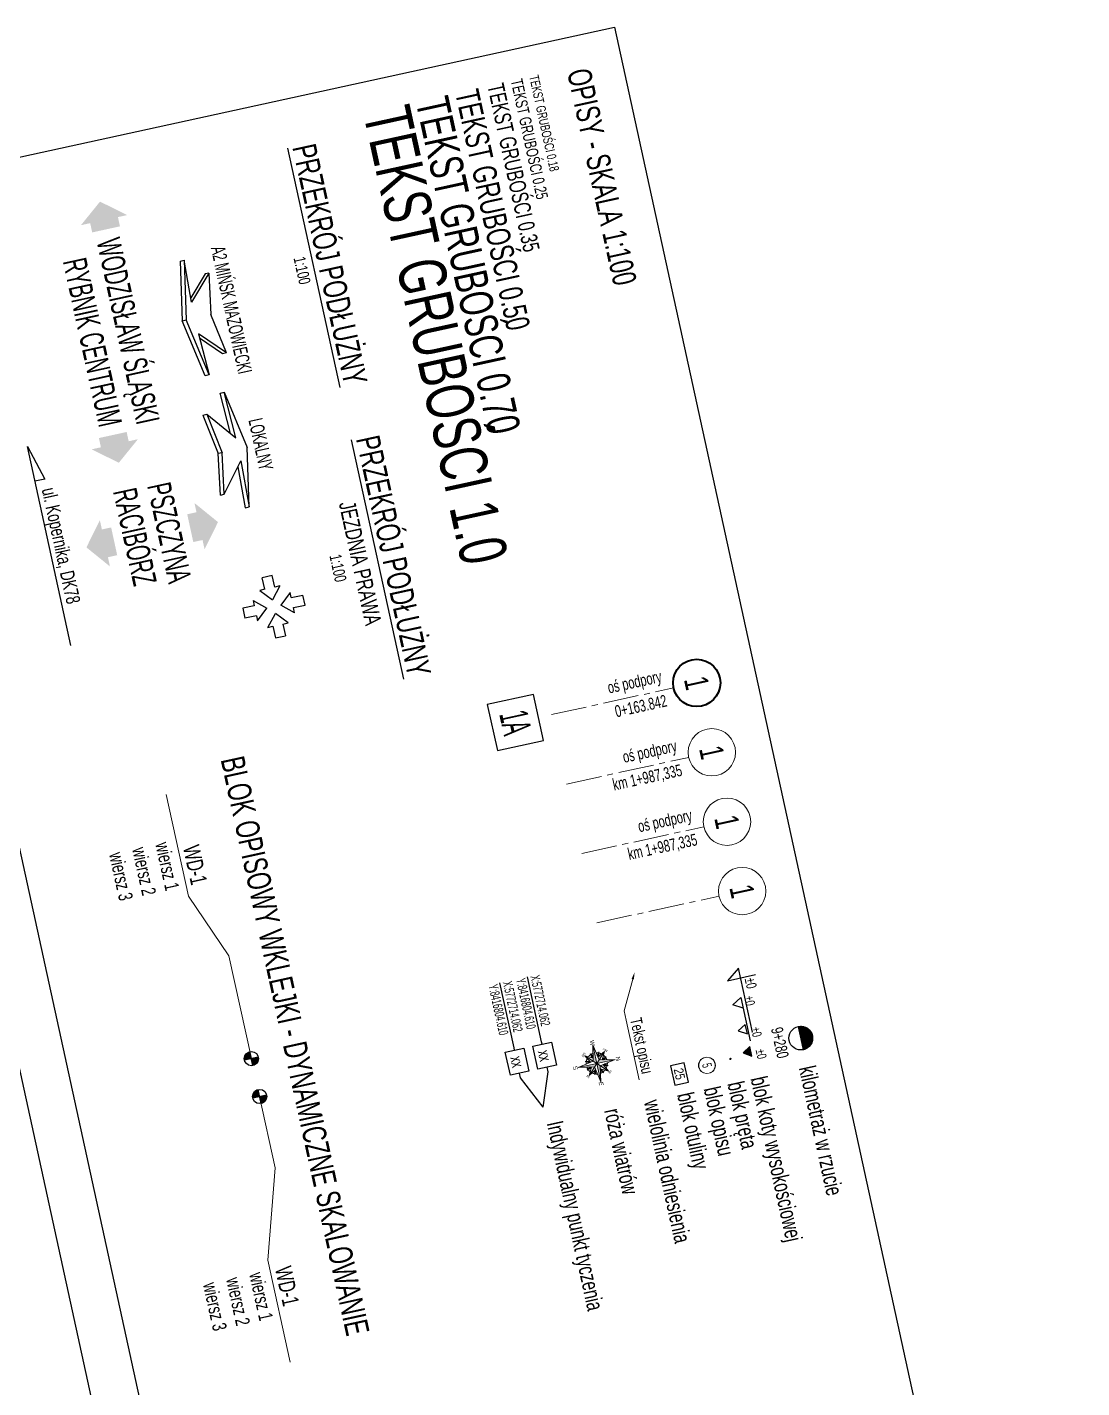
# Model space of a CAD drawing. Header units: metres. Extents: x 8416582 to 8417409, y 5771873 to 5772737.
# Drawn here: x 8416793.71 to 8416815.99, y 5772708.14 to 5772736.86 of the extents above; entities that cross this region are included whole.
import ezdxf
from ezdxf import colors
from ezdxf.entities.mleader import LeaderData, LeaderLine
from ezdxf.enums import TextEntityAlignment as Align
from ezdxf.math import Vec2, Vec3

# ---------------------------------------------------------------- set-up
doc = ezdxf.new("R2010")
doc.units = ezdxf.units.M
doc.set_wipeout_variables(frame=1)
doc.linetypes.add('CENTER', pattern=[2, 1.25, -0.25, 0.25, -0.25])
doc.linetypes.add('CENTER2', pattern=[1.125, 0.75, -0.125, 0.125, -0.125])
for name, color, linetype, lineweight in [('AII_M_opisy', 1, 'Continuous', 25), ('AII_M_opisy kilometraz', 9, 'Continuous', 18), ('AII_M_opisy odniesienia', 1, 'Continuous', 25), ('AII_M_opisy rzedne', 1, 'Continuous', 25), ('AII_M_opisy tyczenie', 1, 'Continuous', 25), ('AII_M_osie', 9, 'CENTER', 18)]:
    doc.layers.add(name, color=color, linetype=linetype, lineweight=lineweight)
for name, color, linetype in [('AII_M_opisy kierunki', 1, 'Continuous'), ('AII_M_opisy tytuly', 3, 'Continuous'), ('AII_M_roza wiatrow', 7, 'Continuous')]:
    doc.layers.add(name, color=color, linetype=linetype)
doc.layers.add('AII_M_pomoc', color=30, linetype='Continuous', plot=False)
doc.styles.add('CDMSTYLE', font='CDMSIMPL.shx', dxfattribs={"width": 0.7, "bigfont": 'CDMBIGPL.shx'})

# ---------------------------------------------------------------- blocks, each defined once
blk = doc.blocks.new('OpiOtulina')
at = {"color": 9, "linetype": 'Continuous', "lineweight": 25}
blk.add_lwpolyline([(-2.1, 0), (2.1, 0), (2.1, 2.95), (-2.1, 2.95)], close=True, dxfattribs=at)
at = {"color": 1, "linetype": 'Continuous', "lineweight": 25, "style": 'CDMSTYLE', "width": 0.8}
blk.add_attdef('OTULINA', text='', height=2, dxfattribs=at).set_placement((0, 1.475), align=Align.MIDDLE_CENTER)
blk = doc.blocks.new('OpiOsie01')
at = {"layer": 'AII_M_osie', "color": 2, "linetype": 'Continuous', "lineweight": -2}
blk.add_circle((0, 5), 5, dxfattribs=at)
at = {"layer": 'AII_M_osie', "color": 0, "ltscale": 2, "style": 'CDMSTYLE', "width": 0.7}
blk.add_text('oś podpory', height=2.5, rotation=90, dxfattribs=at).set_placement((-1, -2), align=Align.BOTTOM_RIGHT)
at = {"layer": 'AII_M_osie', "color": 3, "linetype": 'Continuous', "lineweight": -2, "style": 'CDMSTYLE', "width": 0.7}
blk.add_attdef('NR', text='', height=5, dxfattribs=at).set_placement((0, 5), align=Align.MIDDLE)
at = {"layer": 'AII_M_osie', "color": 0, "style": 'CDMSTYLE', "width": 0.7, "flags": 8}
blk.add_attdef('KILOMETRAŻ', text='', height=2.5, rotation=90, dxfattribs=at).set_placement((1, -2), align=Align.TOP_RIGHT)
blk = doc.blocks.new('KIERUNEK_D')
at = {"layer": 'AII_M_opisy kierunki', "linetype": 'Continuous', "lineweight": -2}
blk.add_hatch(color=0, dxfattribs=at).paths.add_polyline_path([(3, 6), (-3, 6), (-3, 4), (-5, 4), (0, 0), (5, 4), (3, 4)])
at = {"layer": 'AII_M_opisy kierunki', "color": 0, "linetype": 'Continuous', "lineweight": -2, "style": 'CDMSTYLE', "width": 0.6}
blk.add_attdef('KIERUNEK', text='', height=5, dxfattribs=at).set_placement((0, 13), align=Align.TOP_CENTER)
blk = doc.blocks.new('KIERUNEK_G')
at = {"layer": 'AII_M_opisy kierunki', "linetype": 'Continuous', "lineweight": -2}
blk.add_hatch(color=0, dxfattribs=at).paths.add_polyline_path([(3, -6), (-3, -6), (-3, -4), (-5, -4), (0, 0), (5, -4), (3, -4)])
at = {"layer": 'AII_M_opisy kierunki', "color": 0, "linetype": 'Continuous', "lineweight": -2, "style": 'CDMSTYLE', "width": 0.6}
blk.add_attdef('KIERUNEK', text='', height=5, dxfattribs=at).set_placement((0, -8), align=Align.TOP_CENTER)
blk = doc.blocks.new('Strzałka')
at = {"layer": 'AII_M_opisy kierunki', "color": 0, "linetype": 'ByBlock', "lineweight": -2}
for p, q in [((-0.25, 0.108), (-0.5, 0.108)), ((-0.5, 0.108), (-0.5, -0.108)), ((-0.25, 0.219), (0, 0)), ((-0.25, 0.219), (-0.25, 0.108)), ((-0.25, -0.219), (0, 0)), ((-0.25, -0.108), (-0.5, -0.108)), ((-0.25, -0.108), (-0.25, -0.219))]:
    blk.add_line(p, q, dxfattribs=at)
blk = doc.blocks.new('KIERUNEK_L')
at = {"layer": 'AII_M_opisy kierunki', "linetype": 'Continuous', "lineweight": -2}
blk.add_hatch(color=0, dxfattribs=at).paths.add_polyline_path([(6, -3), (6, 3), (4, 3), (4, 5), (0, 0), (4, -5), (4, -3)])
at = {"layer": 'AII_M_opisy kierunki', "color": 0, "linetype": 'Continuous', "lineweight": -2, "style": 'CDMSTYLE', "width": 0.6}
blk.add_attdef('KIERUNEK', text='', height=5, dxfattribs=at).set_placement((8, 0), align=Align.MIDDLE_LEFT)
blk = doc.blocks.new('KIERUNEK_P')
at = {"layer": 'AII_M_opisy kierunki', "linetype": 'Continuous', "lineweight": -2}
blk.add_hatch(color=0, dxfattribs=at).paths.add_polyline_path([(-6, -3), (-6, 3), (-4, 3), (-4, 5), (0, 0), (-4, -5), (-4, -3)])
at = {"layer": 'AII_M_opisy kierunki', "color": 0, "linetype": 'Continuous', "lineweight": -2, "style": 'CDMSTYLE', "width": 0.6}
blk.add_attdef('KIERUNEK', text='', height=5, dxfattribs=at).set_placement((-8, 0), align=Align.MIDDLE_RIGHT)
blk = doc.blocks.new('Strzalka_lewa')
at = {"layer": 'AII_M_opisy kierunki', "color": 0, "linetype": 'ByBlock', "lineweight": -2}
for p, q in [((-8.63, 0), (0, -1.45)), ((-8.63, 0), (-3.42, -4.9)), ((-8.63, 0), (-8.63, -0.84)), ((8.63, 0), (8.63, -0.84)), ((-8.63, -0.84), (-4.35, -4.87)), ((8.63, 0), (0, -1.45)), ((8.63, 0), (3.42, -4.9)), ((8.63, -0.84), (4.35, -4.87)), ((-3.42, -4.9), (-12.39, -4.56)), ((-12.39, -4.56), (0, -6.81)), ((-12.39, -5.41), (-12.39, -4.56)), ((-12.39, -5.41), (0, -7.65)), ((12.39, -4.56), (0, -6.81)), ((12.39, -5.41), (0, -7.65)), ((3.42, -4.9), (12.39, -4.56)), ((12.4, -4.56), (12.4, -5.4)), ((0, -7.65), (0, -6.81))]:
    blk.add_line(p, q, dxfattribs=at)
at = {"layer": 'AII_M_opisy kierunki', "color": 2, "lineweight": 35, "style": 'CDMSTYLE', "width": 0.6, "flags": 4}
blk.add_attdef('KIERUNEK', text='', height=3, dxfattribs=at).set_placement((0, 3), align=Align.MIDDLE_CENTER)
blk = doc.blocks.new('Strzalka_prawa')
at = {"layer": 'AII_M_opisy kierunki', "color": 0, "linetype": 'ByBlock', "lineweight": -2}
for p, q in [((12.39, -2.25), (0, 0)), ((-12.39, -2.25), (0, 0)), ((-2.48, -1.87), (-12.39, -2.25)), ((-12.39, -3.09), (-12.39, -2.25)), ((-3.58, -2.76), (-12.39, -3.09)), ((-8.63, -6.81), (-2.48, -1.87)), ((8.63, -6.81), (2.48, -1.87)), ((2.48, -1.87), (12.39, -2.25)), ((3.58, -2.76), (12.39, -3.09)), ((12.39, -3.09), (12.39, -2.25)), ((-8.63, -6.81), (0, -5.36)), ((8.63, -6.81), (0, -5.36)), ((0, -5.36), (0, -6.21)), ((-8.63, -7.65), (0, -6.21)), ((-8.63, -7.65), (-8.63, -6.81)), ((8.63, -7.65), (0, -6.21)), ((8.63, -7.65), (8.63, -6.81))]:
    blk.add_line(p, q, dxfattribs=at)
at = {"layer": 'AII_M_opisy kierunki', "color": 2, "lineweight": 35, "style": 'CDMSTYLE', "width": 0.6, "flags": 4}
blk.add_attdef('KIERUNEK', text='', height=3, dxfattribs=at).set_placement((0, 3), align=Align.MIDDLE_CENTER)
blk = doc.blocks.new('OpiOsie02')
at = {"layer": 'AII_M_osie', "color": 0, "lineweight": 25, "ltscale": 2, "style": 'CDMSTYLE', "width": 0.7}
blk.add_text('oś podpory', height=2.5, rotation=90, dxfattribs=at).set_placement((-1, -2), align=Align.BOTTOM_RIGHT)
at = {"layer": 'AII_M_osie', "color": 0, "lineweight": 25, "style": 'CDMSTYLE', "width": 0.7, "flags": 8}
blk.add_attdef('KILOMETRAŻ', text='', height=2.5, rotation=90, dxfattribs=at).set_placement((1, -2), align=Align.TOP_RIGHT)
at = {"color": 0, "lineweight": 25}
blk.add_wipeout([(5, 5), (4.76, 6.55), (4.05, 7.94), (2.94, 9.05), (1.55, 9.76), (0, 10), (-1.55, 9.76), (-2.94, 9.05), (-4.05, 7.94), (-4.76, 6.55), (-5, 5), (-4.76, 3.45), (-4.05, 2.06), (-2.94, 0.95), (-1.55, 0.24), (0, 0), (1.55, 0.24), (2.94, 0.95), (4.05, 2.06), (4.76, 3.45)], dxfattribs=at).dxf.layer = 'AII_M_osie'
at = {"layer": 'AII_M_osie', "color": 0, "linetype": 'Continuous', "lineweight": 35}
blk.add_circle((0, 5), 5, dxfattribs=at)
at = {"layer": 'AII_M_osie', "color": 0, "linetype": 'Continuous', "lineweight": 50, "style": 'CDMSTYLE', "width": 0.7}
blk.add_attdef('NR', text='', height=5, dxfattribs=at).set_placement((0, 5), align=Align.MIDDLE)
blk = doc.blocks.new('*U428')
at = {"layer": 'AII_M_opisy kierunki', "color": 0, "lineweight": -2}
blk.add_lwpolyline([(43, 0), (0, 0), (7.5, 2.1), (7.5, 2.1), (7.5, 0)], dxfattribs=at)
at = {"layer": 'AII_M_opisy kierunki', "color": 2, "lineweight": -2, "style": 'CDMSTYLE', "width": 0.7}
blk.add_attdef('KIERUNEK', (9.5, 1), '', height=3, dxfattribs=at)
blk = doc.blocks.new('NumOkr')
at = {"color": 0, "linetype": 'Continuous', "lineweight": 0}
blk.add_wipeout([(0, 10), (-1.55, 9.76), (-2.94, 9.05), (-4.05, 7.94), (-4.76, 6.55), (-5, 5), (-4.76, 3.45), (-4.05, 2.06), (-2.94, 0.95), (-1.55, 0.24), (0, 0), (1.55, 0.24), (2.94, 0.95), (4.05, 2.06), (4.76, 3.45), (5, 5), (4.76, 6.55), (4.05, 7.94), (2.94, 9.05), (1.55, 9.76)], dxfattribs=at).dxf.layer = 'AII_M_osie'
at = {"layer": 'AII_M_osie', "color": 0, "linetype": 'Continuous', "lineweight": -2}
blk.add_circle((0, 5), 5, dxfattribs=at)
at = {"layer": 'AII_M_osie', "color": 3, "linetype": 'Continuous', "lineweight": -2, "style": 'CDMSTYLE', "width": 0.7}
blk.add_attdef('NR', text='', height=5, dxfattribs=at).set_placement((0, 5), align=Align.MIDDLE)
blk = doc.blocks.new('ZbOpiNum01A')
at = {"color": 0, "linetype": 'Continuous'}
blk.add_circle((0, 0), 3, dxfattribs=at)
at = {"linetype": 'Continuous', "lineweight": -2, "style": 'CDMSTYLE', "width": 0.6}
blk.add_attdef('NR', text='', height=3.5, dxfattribs=at).set_placement((0, 0), align=Align.MIDDLE)
at = {"color": 0, "lineweight": 25}
blk.add_wipeout([(-2.87, 0), (-2.65, -1.1), (-2.03, -2.03), (-1.1, -2.65), (0, -2.87), (1.1, -2.65), (2.03, -2.03), (2.65, -1.1), (2.87, 0), (2.65, 1.1), (2.03, 2.03), (1.1, 2.65), (0, 2.87), (-1.1, 2.65), (-2.03, 2.03), (-2.65, 1.1)], dxfattribs=at)
blk = doc.blocks.new('Zbpret0p')
at = {"color": 0, "linetype": 'Continuous', "lineweight": 25, "const_width": 1, "flags": 128}
blk.add_lwpolyline([(0, -0.25, 1), (0, 0.25, 1)], format="xyb", close=True, dxfattribs=at)
at = {"color": 7, "linetype": 'Continuous', "lineweight": 0}
blk.add_circle((0, 0), 0.5, dxfattribs=at)
blk = doc.blocks.new('Kilometraż')
at = {"layer": 'AII_M_opisy', "lineweight": 13}
h = blk.add_hatch(dxfattribs=at)
h.set_pattern_fill('ANSI37', color=252, scale=0.013333, angle=166.3792, style=0)
h.set_pattern_definition([(45, (2.950092, 1.85751), (-0.0299342, 0.0299342), []), (135, (2.950092, 1.85751), (-0.0299342, -0.0299342), [])])
h.paths.add_polyline_path([(-2.5, 0), (2.5, 0, 1)])
at = {"layer": 'AII_M_opisy', "color": 0}
blk.add_lwpolyline([(-2.5, 0), (2.5, 0)], dxfattribs=at)
blk.add_circle((0, 0), 2.5, dxfattribs=at)
at = {"layer": 'AII_M_opisy', "color": 0, "style": 'CDMSTYLE', "width": 0.7}
blk.add_attdef('KILOMETRAŻ', text='', height=2.5, dxfattribs=at).set_placement((0, -5.75), align=Align.CENTER)
blk = doc.blocks.new('00kota4')
at = {"linetype": 'Continuous', "lineweight": 25}
blk.add_hatch(color=0, dxfattribs=at).paths.add_polyline_path([(-1.04, 1.66), (0, 0), (1.08, 1.66)])
at = {"color": 0, "linetype": 'Continuous', "lineweight": 25}
for p, q in [((0, 0), (-1.04, 1.66)), ((1.08, 1.66), (-1.04, 1.66)), ((0, 0), (1.08, 1.66))]:
    blk.add_line(p, q, dxfattribs=at)
at = {"color": 0, "linetype": 'Continuous', "lineweight": 25, "style": 'CDMSTYLE', "width": 0.85}
blk.add_attdef('%%P000.000', (0.49, 2.69), '', height=2, dxfattribs=at)
blk = doc.blocks.new('NumKwa')
at = {"layer": 'AII_M_opisy', "linetype": 'Continuous', "lineweight": -2}
blk.add_lwpolyline([(-4.99, -5), (4.99, -5), (4.99, 5), (-4.99, 5)], close=True, dxfattribs=at)
at = {"layer": 'AII_M_opisy', "color": 0, "lineweight": -2, "style": 'CDMSTYLE', "width": 0.5}
blk.add_attdef('NR', text='', height=6, dxfattribs=at).set_placement((0, 0), align=Align.MIDDLE)
blk = doc.blocks.new('Punkt X')
h = blk.add_hatch(color=0)
h.paths.add_polyline_path([(0.2, 0, 0.414214), (0, 0.2), (0, 0)])
h.paths.add_polyline_path([(0, 0), (-0.2, 0, 0.414214), (0, -0.2)])
at = {"color": 0}
for p, q in [((0.2, 0), (-0.2, 0)), ((0, 0.2), (0, -0.2))]:
    blk.add_line(p, q, dxfattribs=at)
blk.add_circle((0, 0), 0.2, dxfattribs=at)
blk = doc.blocks.new('*U399')
at = {"color": 0, "lineweight": 18}
blk.add_line((-36.31, -5.67), (-58.31, -5.67), dxfattribs=at)
blk.add_lwpolyline([(0, 0), (-22.24, 0), (-36.31, -5.67)], dxfattribs=at)
at = {"color": 0, "lineweight": 18, "xscale": 7.499999999999998, "yscale": 7.499999999999998, "zscale": 7.499999999999998}
blk.add_blockref('Punkt X', (0, 0), dxfattribs=at)
at = {"color": 0, "lineweight": -2, "style": 'CDMSTYLE', "width": 0.7}
blk.add_attdef('OBIEKT', text='', height=3.5, dxfattribs=at).set_placement((-38.31, -5.67), align=Align.BOTTOM_RIGHT)
at = {"color": 0, "lineweight": 25, "style": 'CDMSTYLE', "width": 0.7}
for tag, p in [('1_WIERSZ', (-38.31, -7.17)), ('2_WIERSZ', (-38.31, -12.17)), ('3_WIERSZ', (-38.31, -17.17))]:
    blk.add_attdef(tag, text='', height=3, dxfattribs=at).set_placement(p, align=Align.TOP_RIGHT)
blk = doc.blocks.new('*U400')
at = {"color": 0, "lineweight": 18}
blk.add_line((34.16, -5.67), (56.16, -5.67), dxfattribs=at)
blk.add_lwpolyline([(0, 0), (15.43, 0), (34.16, -5.67)], dxfattribs=at)
at = {"color": 0, "lineweight": 18, "xscale": 7.499999999999998, "yscale": 7.499999999999998, "zscale": 7.499999999999998}
blk.add_blockref('Punkt X', (0, 0), dxfattribs=at)
at = {"color": 0, "lineweight": -2, "style": 'CDMSTYLE', "width": 0.7}
blk.add_attdef('OBIEKT', text='', height=3.5, dxfattribs=at).set_placement((36.16, -5.67), align=Align.BOTTOM_LEFT)
at = {"color": 0, "lineweight": 25, "style": 'CDMSTYLE', "width": 0.7}
for tag, p in [('1_WIERSZ', (36.16, -7.17)), ('2_WIERSZ', (36.16, -12.17)), ('3_WIERSZ', (36.16, -17.17))]:
    blk.add_attdef(tag, text='', height=3, dxfattribs=at).set_placement(p, align=Align.TOP_LEFT)
blk = doc.blocks.new('00kota1')
at = {"color": 0, "linetype": 'Continuous', "lineweight": 25}
blk.add_lwpolyline([(11.74, 2.86), (-2.11, 2.86), (0, 0), (0, 6.11)], dxfattribs=at)
at = {"color": 0, "linetype": 'Continuous', "lineweight": 25, "style": 'CDMSTYLE', "width": 0.7}
blk.add_attdef('%%P000.000', (0.42, 3.63), '', height=2.2, dxfattribs=at)
blk = doc.blocks.new('00kota2')
at = {"color": 0, "linetype": 'Continuous', "lineweight": 25}
blk.add_lwpolyline([(1.15, 1.99), (0, 0), (-1.15, 1.99), (8.15, 1.99)], dxfattribs=at)
at = {"color": 0, "linetype": 'Continuous', "lineweight": 25, "style": 'CDMSTYLE', "width": 0.7}
blk.add_attdef('%%P000.000', (-1.15, 2.69), '', height=2, dxfattribs=at)
blk = doc.blocks.new('00kota3')
at = {"color": 0, "linetype": 'Continuous', "lineweight": 25}
blk.add_lwpolyline([(1, 1.73), (-1, 1.73), (0, 0)], close=True, dxfattribs=at)
at = {"color": 0, "linetype": 'Continuous', "lineweight": 25, "style": 'CDMSTYLE', "width": 0.7}
blk.add_attdef('%%P000.000', (0, 2.69), '', height=2, dxfattribs=at)
blk = doc.blocks.new('Polnoc2')
at = {"layer": 'AII_M_roza wiatrow', "linetype": 'Continuous', "lineweight": 25, "transparency": 33554559}
h = blk.add_hatch(color=7, dxfattribs=at)
h.paths.add_polyline_path([(0, 20), (-3.2, 3.2), (0, 0)])
h.paths.add_polyline_path([(3.2, -3.2), (0, 0), (0, -20)])
h.paths.add_polyline_path([(0, 0), (-20, 0), (-3.2, -3.2)])
h.paths.add_polyline_path([(3.2, 3.2), (0, 0), (20, 0)])
h.paths.add_polyline_path([(10.6, 10.6), (2.6, 6.3), (3.2, 3.2)])
h.paths.add_polyline_path([(-10.6, 10.6), (-6.3, 2.6), (-3.2, 3.2)])
h.paths.add_polyline_path([(-2.6, -6.3), (-3.2, -3.2), (-10.6, -10.6)])
h.paths.add_polyline_path([(6.3, -2.6), (3.2, -3.2), (10.6, -10.6)])
at = {"layer": 'AII_M_roza wiatrow', "color": 7, "lineweight": 18}
for p, q in [((0, 20), (-3.2, 3.2)), ((0, 20), (3.2, 3.2)), ((0, 20), (0, 0)), ((-20, 0), (-3.2, 3.2)), ((-20, 0), (0, 0)), ((-20, 0), (-3.2, -3.2)), ((-11.4, 4.7), (-7, 3.8)), ((-11.4, 4.7), (-6.3, 2.6)), ((-11.4, 4.7), (-7.8, 2.3)), ((-10.6, 10.6), (-2.6, 6.3)), ((-10.6, 10.6), (0, 0)), ((-10.6, 10.6), (-6.3, 2.6)), ((-10.6, -10.6), (0, 0)), ((-4.7, 11.4), (-3.8, 7)), ((-4.7, 11.4), (-2.6, 6.3)), ((-4.7, 11.4), (-2.3, 7.8)), ((10.6, 10.6), (0, 0)), ((0, -20), (0, 0)), ((20, 0), (0, 0)), ((10.6, -10.6), (0, 0)), ((4.7, 11.4), (2.3, 7.8)), ((4.7, 11.4), (2.6, 6.3)), ((10.6, 10.6), (2.6, 6.3)), ((20, 0), (3.2, 3.2)), ((20, 0), (3.2, -3.2)), ((4.7, 11.4), (3.8, 7)), ((10.6, 10.6), (6.3, 2.6)), ((11.4, 4.7), (6.3, 2.6)), ((11.4, 4.7), (7, 3.8)), ((11.4, 4.7), (7.8, 2.3)), ((-11.4, -4.7), (-7.8, -2.3)), ((-11.4, -4.7), (-6.3, -2.6)), ((-11.4, -4.7), (-7, -3.8)), ((-10.6, -10.6), (-6.3, -2.6)), ((-10.6, -10.6), (-2.6, -6.3)), ((-4.7, -11.4), (-2.6, -6.3)), ((-4.7, -11.4), (-3.8, -7)), ((-4.7, -11.4), (-2.3, -7.8)), ((0, -20), (-3.2, -3.2)), ((0, -20), (3.2, -3.2)), ((4.7, -11.4), (2.3, -7.8)), ((10.6, -10.6), (2.6, -6.3)), ((4.7, -11.4), (2.6, -6.3)), ((4.7, -11.4), (3.8, -7)), ((10.6, -10.6), (6.3, -2.6)), ((11.4, -4.7), (6.3, -2.6)), ((11.4, -4.7), (7, -3.8)), ((11.4, -4.7), (7.8, -2.3))]:
    blk.add_line(p, q, dxfattribs=at)
at = {"layer": 'AII_M_roza wiatrow', "color": 7, "linetype": 'Continuous', "lineweight": 18}
for radius, start, end in [(11.3, 158.5864, 171.3444), (11.1, 158.7863, 171.0089), (11.3, 140.8291, 156.4136), (11.1, 141.2239, 156.2137), (11.3, 113.5864, 129.1709), (11.1, 113.7863, 128.7761), (11.3, 98.6556, 111.4136), (11.1, 98.9911, 111.2137), (11.3, 68.5864, 81.3444), (11.1, 68.7863, 81.0089), (11.3, 50.8291, 66.4136), (11.1, 51.2239, 66.2137), (11.1, 23.7863, 38.7761), (11.3, 23.5864, 39.1709), (11.1, 8.9911, 21.2137), (11.3, 8.6556, 21.4136), (11.3, 188.6556, 201.4136), (11.1, 188.9911, 201.2137), (11.3, 203.5864, 219.1709), (11.1, 203.7863, 218.7761), (11.3, 230.8291, 246.4136), (11.1, 231.2239, 246.2137), (11.3, 248.5864, 261.3444), (11.1, 248.7863, 261.0089), (11.1, 278.9911, 291.2137), (11.3, 278.6556, 291.4136), (11.1, 293.7863, 308.7761), (11.3, 293.5864, 309.1709), (11.1, 321.2239, 336.2137), (11.3, 320.8291, 336.4136), (11.1, 338.7863, 351.0089), (11.3, 338.5864, 351.3444)]:
    blk.add_arc((0, 0), radius, start, end, dxfattribs=at)
at = {"layer": 'AII_M_roza wiatrow', "color": 7, "linetype": 'Continuous', "lineweight": 35, "style": 'CDMSTYLE', "width": 0.8}
for s, rotation, p in [('N', 0, (0, 23)), ('W', 360, (-22, 0)), ('E', 0, (22, 0)), ('S', 360, (0, -23))]:
    blk.add_text(s, height=4.58, rotation=rotation, dxfattribs=at).set_placement(p, align=Align.MIDDLE_CENTER)
at = {"layer": 'AII_M_roza wiatrow', "color": 7, "linetype": 'Continuous', "lineweight": 18, "style": 'CDMSTYLE', "width": 0.8}
for s, rotation, p in [('NW', 45, (-11.7, 11.7)), ('NE', 315, (11.7, 11.7)), ('SW', 315, (-11.7, -11.7)), ('SE', 45, (11.7, -11.7))]:
    blk.add_text(s, height=2.29, rotation=rotation, dxfattribs=at).set_placement(p, align=Align.MIDDLE_CENTER)
blk = doc.blocks.new('*U409')
at = {"color": 1, "lineweight": 25}
blk.add_line((-13.57, -3.32), (-27.57, -3.32), dxfattribs=at)
at = {"layer": 'AII_M_opisy tyczenie', "lineweight": 25}
blk.add_line((-13.07, -3.32), (-13.57, -3.32), dxfattribs=at)
blk.add_lwpolyline([(0, 0), (-7.07, -3.32), (-8.07, -3.32)], dxfattribs=at)
blk.add_lwpolyline([(-8.07, -5.32), (-13.07, -5.32), (-13.07, -1.32), (-8.07, -1.32)], close=True, dxfattribs=at)
at = {"layer": 'AII_M_opisy tyczenie', "lineweight": 25, "style": 'CDMSTYLE', "width": 0.6, "flags": 8}
blk.add_attdef('WSPOLRZEDNAX', text='', height=2, dxfattribs=at).set_placement((-27.57, -3.32), align=Align.BOTTOM_LEFT)
at = {"layer": 'AII_M_opisy tyczenie', "color": 2, "lineweight": 25, "style": 'CDMSTYLE', "width": 0.7, "flags": 8}
blk.add_attdef('NUMER', text='', height=2.5, dxfattribs=at).set_placement((-10.57, -3.32), align=Align.MIDDLE_CENTER)
at = {"layer": 'AII_M_opisy tyczenie', "lineweight": 25, "style": 'CDMSTYLE', "width": 0.6, "flags": 8}
blk.add_attdef('WSPOLRZEDNAY', text='', height=2, dxfattribs=at).set_placement((-27.57, -3.82), align=Align.TOP_LEFT)
at = {"layer": 'AII_M_pomoc', "lineweight": 25, "style": 'CDMSTYLE', "width": 0.6, "flags": 9}
blk.add_attdef('WSP_X', text='', height=2, dxfattribs=at).set_placement((-25.57, -3.32), align=Align.BOTTOM_LEFT)
blk.add_attdef('WSP_Y', text='', height=2, dxfattribs=at).set_placement((-25.57, -3.82), align=Align.TOP_LEFT)
blk = doc.blocks.new('*U408')
at = {"color": 1, "lineweight": 25}
blk.add_line((-13.57, 2.64), (-27.57, 2.64), dxfattribs=at)
at = {"layer": 'AII_M_opisy tyczenie', "lineweight": 25}
blk.add_line((-13.07, 2.64), (-13.57, 2.64), dxfattribs=at)
blk.add_lwpolyline([(-8.07, 0.64), (-13.07, 0.64), (-13.07, 4.64), (-8.07, 4.64)], close=True, dxfattribs=at)
blk.add_lwpolyline([(0, 0), (-7.07, 2.64), (-8.07, 2.64)], dxfattribs=at)
at = {"layer": 'AII_M_opisy tyczenie', "lineweight": 25, "style": 'CDMSTYLE', "width": 0.6, "flags": 8}
blk.add_attdef('WSPOLRZEDNAX', text='', height=2, dxfattribs=at).set_placement((-27.57, 2.64), align=Align.BOTTOM_LEFT)
at = {"layer": 'AII_M_opisy tyczenie', "color": 2, "lineweight": 25, "style": 'CDMSTYLE', "width": 0.7, "flags": 8}
blk.add_attdef('NUMER', text='', height=2.5, dxfattribs=at).set_placement((-10.57, 2.64), align=Align.MIDDLE_CENTER)
at = {"layer": 'AII_M_opisy tyczenie', "lineweight": 25, "style": 'CDMSTYLE', "width": 0.6, "flags": 8}
blk.add_attdef('WSPOLRZEDNAY', text='', height=2, dxfattribs=at).set_placement((-27.57, 2.14), align=Align.TOP_LEFT)
at = {"layer": 'AII_M_pomoc', "lineweight": 25, "style": 'CDMSTYLE', "width": 0.6, "flags": 9}
blk.add_attdef('WSP_X', text='', height=2, dxfattribs=at).set_placement((-25.57, 2.64), align=Align.BOTTOM_LEFT)
blk.add_attdef('WSP_Y', text='', height=2, dxfattribs=at).set_placement((-25.57, 2.14), align=Align.TOP_LEFT)

msp = doc.modelspace()

# ---------------------------------------------------------------- linework, layer by layer
at = {"layer": 'AII_M_osie', "linetype": 'CENTER2', "lineweight": 18}
for p, q in [((8416805.1062, 5772720.8851, -0.0001), (8416807.6843, 5772721.4482, -0.0001)), ((8416805.4262, 5772719.4197, -0.0001), (8416808.0044, 5772719.9827, -0.0001)), ((8416805.7463, 5772717.9542, -0.0001), (8416808.3245, 5772718.5173, -0.0001))]:
    msp.add_line(p, q, dxfattribs=at)
at = {"layer": 'AII_M_pomoc', "linetype": 'Continuous', "lineweight": 25}
for points in [[(8416806.1142, 5772736.8631), (8416815.986, 5772691.663), (8416800.3795, 5772688.2545), (8416790.5077, 5772733.4546)], [(8416792.5457, 5772719.4442), (8416799.4041, 5772688.0415), (8416774.7834, 5772682.6643), (8416767.925, 5772714.067)]]:
    msp.add_lwpolyline(points, close=True, dxfattribs=at)

# ---------------------------------------------------------------- block references
at = {"color": 3, "linetype": 'Continuous', "lineweight": 25, "xscale": 0.028, "yscale": 0.028, "zscale": 0.028, "rotation": 282.3200789319986}
msp.add_blockref('Zbpret0p', (8416808.565, 5772715.0819), dxfattribs=at)
at = {"layer": 'AII_M_opisy', "color": 2, "linetype": 'Continuous', "lineweight": 25, "xscale": 0.1, "yscale": 0.1, "zscale": 0.1, "rotation": 282.3200789319986}
msp.add_blockref('NumKwa', (8416804.0257, 5772722.1845, -0.0001), dxfattribs=at).add_auto_attribs({'NR': '1A'})
at = {"layer": 'AII_M_opisy', "color": 7, "linetype": 'Continuous', "lineweight": 35, "xscale": 0.1, "yscale": 0.1, "zscale": 0.1, "rotation": 282.3200789319986}
for name, p in [('*U399', (8416798.4481, 5772715.0878)), ('*U400', (8416798.6228, 5772714.2878))]:
    msp.add_blockref(name, p, dxfattribs=at).add_auto_attribs({'OBIEKT': 'WD-1', '1_WIERSZ': 'wiersz 1', '2_WIERSZ': 'wiersz 2', '3_WIERSZ': 'wiersz 3'})
at = {"layer": 'AII_M_opisy'}
ref = msp.add_blockref('OpiOtulina', (8416807.3449, 5772714.7334), dxfattribs=dict(at, xscale=0.1, yscale=0.1, zscale=0.1, rotation=282.3200789319986))
ref.add_attrib('OTULINA', '25', dxfattribs={"color": 1, "linetype": 'Continuous', "lineweight": 25, "height": 0.2, "rotation": 282.32008, "style": 'CDMSTYLE', "width": 0.8}).set_placement((8416807.489, 5772714.7649), align=Align.MIDDLE_CENTER)
at = {"layer": 'AII_M_opisy kierunki', "color": 2, "lineweight": 25}
ref = msp.add_blockref('KIERUNEK_L', (8416795.2513, 5772733.1809), dxfattribs=dict(at, xscale=0.1, yscale=0.1, zscale=0.1, rotation=282.3200789319986))
ref.add_attrib('KIERUNEK', 'WODZISŁAW ŚLĄSKI', dxfattribs={"layer": 'AII_M_opisy', "color": 0, "linetype": 'Continuous', "lineweight": -2, "height": 0.5, "rotation": 282.32008, "style": 'CDMSTYLE', "width": 0.6}).set_placement((8416795.422, 5772732.3993), align=Align.MIDDLE_LEFT)
at = {"layer": 'AII_M_opisy kierunki', "lineweight": 25, "xscale": 0.1, "yscale": 0.1, "zscale": 0.1, "rotation": 282.3200789319986}
for name, p, values in [('Strzalka_lewa', (8416797.7363, 5772730.83), {'KIERUNEK': 'A2 MIŃSK MAZOWIECKI'}), ('Strzalka_prawa', (8416798.3558, 5772727.9932), {'KIERUNEK': 'LOKALNY'}), ('*U428', (8416793.7175, 5772728.0115), {'KIERUNEK': 'ul. Kopernika, DK78'})]:
    msp.add_blockref(name, p, dxfattribs=at).add_auto_attribs(values)
at = {"layer": 'AII_M_opisy kierunki', "color": 2, "lineweight": 25}
ref = msp.add_blockref('KIERUNEK_P', (8416795.6486, 5772727.6673), dxfattribs=dict(at, xscale=0.1, yscale=0.1, zscale=0.1, rotation=282.3200789319986))
ref.add_attrib('KIERUNEK', 'RYBNIK CENTRUM', dxfattribs={"layer": 'AII_M_opisy', "color": 0, "linetype": 'Continuous', "lineweight": -2, "height": 0.5, "rotation": 282.32008, "style": 'CDMSTYLE', "width": 0.6}).set_placement((8416795.4779, 5772728.4489), align=Align.MIDDLE_RIGHT)
ref = msp.add_blockref('KIERUNEK_D', (8416794.964, 5772725.8812), dxfattribs=dict(at, xscale=0.1, yscale=0.1, zscale=0.1, rotation=282.3200789319986))
ref.add_attrib('KIERUNEK', 'RACIBÓRZ', dxfattribs={"layer": 'AII_M_opisy', "color": 0, "linetype": 'Continuous', "lineweight": -2, "height": 0.5, "rotation": 282.32008, "style": 'CDMSTYLE', "width": 0.6}).set_placement((8416796.234, 5772726.1586), align=Align.TOP_CENTER)
ref = msp.add_blockref('KIERUNEK_G', (8416797.7434, 5772726.4151), dxfattribs=dict(at, xscale=0.1, yscale=0.1, zscale=0.1, rotation=282.3200789319986))
ref.add_attrib('KIERUNEK', 'PSZCZYNA', dxfattribs={"layer": 'AII_M_opisy', "color": 0, "linetype": 'Continuous', "lineweight": -2, "height": 0.5, "rotation": 282.32008, "style": 'CDMSTYLE', "width": 0.6}).set_placement((8416796.9619, 5772726.2444), align=Align.TOP_CENTER)
for p, rotation in [((8416798.8907, 5772724.7753), 282.3200789319986), ((8416798.7762, 5772724.5968), 12.32007893199859), ((8416799.0692, 5772724.6608), 192.3200789319986), ((8416798.9547, 5772724.4823), 102.3200789319986)]:
    msp.add_blockref('Strzałka', p, dxfattribs=dict(at, rotation=rotation))
at = {"layer": 'AII_M_opisy kilometraz', "color": 9, "xscale": 0.09999999999999998, "yscale": 0.09999999999999998, "zscale": 0.09999999999999998, "rotation": 282.3200789319986}
msp.add_blockref('Kilometraż', (8416810.0509, 5772715.52), dxfattribs=at).add_auto_attribs({'KILOMETRAŻ': '9+280'})
at = {"layer": 'AII_M_opisy rzedne', "xscale": 0.1, "yscale": 0.1, "zscale": 0.1, "rotation": 282.3200789319986}
for name, p in [('00kota1', (8416808.5006, 5772716.7333)), ('00kota2', (8416808.6127, 5772716.22)), ('00kota3', (8416808.7321, 5772715.6733))]:
    msp.add_blockref(name, p, dxfattribs=at).add_auto_attribs({'%%P000.000': '%%p0'})
at = {"layer": 'AII_M_opisy rzedne'}
ref = msp.add_blockref('00kota4', (8416808.8334, 5772715.2094), dxfattribs=dict(at, xscale=0.1, yscale=0.1, zscale=0.1, rotation=282.3200789319986))
ref.add_attrib('%%P000.000', '%%p0', (8416809.0965, 5772715.2669), dxfattribs={"layer": '0', "color": 0, "linetype": 'Continuous', "lineweight": 25, "height": 0.2, "rotation": 282.32008, "style": 'CDMSTYLE', "width": 0.7})
at = {"layer": 'AII_M_opisy tyczenie', "xscale": 0.1, "yscale": 0.1, "zscale": 0.1, "rotation": 282.3200789319986}
for name in ['*U409', '*U408']:
    msp.add_blockref(name, (8416804.6095, 5772714.0623), dxfattribs=at).add_auto_attribs({'NUMER': 'xx', 'WSPOLRZEDNAX': 'X:5772714.062', 'WSPOLRZEDNAY': 'Y:8416804.610'})
at = {"layer": 'AII_M_osie', "color": 2}
ref = msp.add_blockref('OpiOsie01', (8416807.6843, 5772721.4482, -0.0001), dxfattribs=dict(at, xscale=0.1, yscale=0.1, zscale=0.1, rotation=282.3200789319986))
ref.add_attrib('NR', '1', dxfattribs={"color": 3, "linetype": 'Continuous', "lineweight": -2, "height": 0.5, "rotation": 282.32008, "style": 'CDMSTYLE', "width": 0.7}).set_placement((8416808.1728, 5772721.5549, -0.0001), align=Align.MIDDLE)
ref.add_attrib('KILOMETRAŻ', 'km 1+987,335', dxfattribs={"color": 0, "height": 0.25, "rotation": 12.32008, "style": 'CDMSTYLE', "width": 0.7}).set_placement((8416807.5103, 5772721.3078, -0.0001), align=Align.TOP_RIGHT)
at = {"layer": 'AII_M_osie', "color": 7}
ref = msp.add_blockref('OpiOsie01', (8416808.0044, 5772719.9827, -0.0001), dxfattribs=dict(at, xscale=0.1, yscale=0.1, zscale=0.1, rotation=282.3200789319986))
ref.add_attrib('NR', '1', dxfattribs={"color": 3, "linetype": 'Continuous', "lineweight": -2, "height": 0.5, "rotation": 282.32008, "style": 'CDMSTYLE', "width": 0.7}).set_placement((8416808.4929, 5772720.0894, -0.0001), align=Align.MIDDLE)
ref.add_attrib('KILOMETRAŻ', 'km 1+987,335', dxfattribs={"color": 0, "height": 0.25, "rotation": 12.32008, "style": 'CDMSTYLE', "width": 0.7}).set_placement((8416807.8303, 5772719.8424, -0.0001), align=Align.TOP_RIGHT)
at = {"layer": 'AII_M_roza wiatrow', "xscale": 0.02, "yscale": 0.02, "zscale": 0.02, "rotation": 282.3200789319986}
msp.add_blockref('Polnoc2', (8416805.7412, 5772714.9873), dxfattribs=at)

# ---------------------------------------------------------------- texts
at = {"layer": 'AII_M_opisy', "color": 40, "linetype": 'Continuous', "lineweight": 25, "style": 'CDMSTYLE', "width": 0.7}
for s, p in [('OPISY - SKALA 1:100', (8416805.112, 5772735.926)), ('BLOK OPISOWY WKLEJKI - DYNAMICZNE SKALOWANIE', (8416797.7968, 5772721.4029))]:
    msp.add_text(s, height=0.5, rotation=282.32008, dxfattribs=at).set_placement(p)
at = {"layer": 'AII_M_opisy', "color": 2, "linetype": 'Continuous', "lineweight": 25, "style": 'CDMSTYLE', "width": 0.7}
msp.add_text('TEKST GRUBOŚCI 0.35', height=0.35, rotation=282.32008, dxfattribs=at).set_placement((8416803.429, 5772735.6318))
at = {"layer": 'AII_M_opisy', "color": 1, "linetype": 'Continuous', "lineweight": 25, "style": 'CDMSTYLE', "width": 0.7}
msp.add_text('TEKST GRUBOŚCI 0.25', height=0.25, rotation=282.32008, dxfattribs=at).set_placement((8416803.9227, 5772735.7396))
at = {"layer": 'AII_M_opisy', "color": 9, "linetype": 'Continuous', "lineweight": 25, "style": 'CDMSTYLE', "width": 0.7}
msp.add_text('TEKST GRUBOŚCI 0.18', height=0.2, rotation=282.32008, dxfattribs=at).set_placement((8416804.3145, 5772735.8252))
at = {"layer": 'AII_M_opisy', "color": 4, "linetype": 'Continuous', "lineweight": 25, "style": 'CDMSTYLE', "width": 0.7}
msp.add_text('TEKST GRUBOŚCI 0.70', height=0.7, rotation=282.32008, dxfattribs=at).set_placement((8416801.9138, 5772735.3008))
at = {"layer": 'AII_M_opisy', "color": 3, "linetype": 'Continuous', "lineweight": 25, "style": 'CDMSTYLE', "width": 0.7}
msp.add_text('TEKST GRUBOŚCI 0.50', height=0.5, rotation=282.32008, dxfattribs=at).set_placement((8416802.7493, 5772735.4833))
at = {"layer": 'AII_M_opisy', "color": 5, "linetype": 'Continuous', "lineweight": 25, "style": 'CDMSTYLE', "width": 0.7}
msp.add_text('TEKST GRUBOŚCI 1.0', height=1, rotation=282.32008, dxfattribs=at).set_placement((8416800.805, 5772735.0587))
at = {"layer": 'AII_M_opisy', "color": 40, "linetype": 'Continuous', "lineweight": 25, "style": 'CDMSTYLE', "width": 0.7}
for s, p in [('kilometraż w rzucie', (8416810.1802, 5772714.9277)), ('blok koty wysokościowej', (8416809.1592, 5772714.7047)), ('blok otuliny', (8416807.6079, 5772714.3659)), ('blok opisu', (8416808.1691, 5772714.4884)), ('blok pręta', (8416808.6707, 5772714.598)), ('wielolinia odniesienia', (8416806.908, 5772714.213)), ('róża wiatrów', (8416806.0678, 5772714.0295)), ('Indywidualny punkt tyczenia', (8416804.8537, 5772713.7644))]:
    msp.add_text(s, height=0.35, rotation=282.32008, dxfattribs=at).set_placement(p, align=Align.MIDDLE_LEFT)
at = {"layer": 'AII_M_opisy tytuly', "color": 3, "style": 'CDMSTYLE', "width": 0.7}
for p in [(8416800.1071, 5772731.8562), (8416801.4515, 5772725.7008)]:
    msp.add_text('%%UPRZEKRÓJ PODŁUŻNY', height=0.5, rotation=282.32008, dxfattribs=at).set_placement(p, align=Align.MIDDLE_CENTER)
at = {"layer": 'AII_M_opisy tytuly', "color": 1, "style": 'CDMSTYLE', "width": 0.7}
for p in [(8416799.521, 5772731.7282), (8416800.2792, 5772725.4447)]:
    msp.add_text('1:100', height=0.25, rotation=282.32008, dxfattribs=at).set_placement(p, align=Align.MIDDLE_CENTER)
at = {"layer": 'AII_M_opisy tytuly', "color": 2, "style": 'CDMSTYLE', "width": 0.7}
msp.add_text('JEZDNIA PRAWA', height=0.35, rotation=282.32008, dxfattribs=at).set_placement((8416800.7481, 5772725.5471), align=Align.MIDDLE_CENTER)

# ---------------------------------------------------------------- leaders
at = {"layer": 'AII_M_opisy odniesienia'}
ml = msp.add_multileader_mtext('Standard', dxfattribs=at)
ml.set_content('Tekst opisu', color=1, style='CDMSTYLE')
ml.set_leader_properties(color=7, lineweight=18)
ml.build(insert=Vec2(0, 0))
ml.multileader.update_dxf_attribs({"text_left_attachment_type": 6, "text_right_attachment_type": 6, "dogleg_length": 2, "arrow_head_size": 0.15, "scale": 0.1})
ctx = ml.context
ctx.base_point, ctx.scale, ctx.char_height, ctx.arrow_head_size, ctx.landing_gap_size, ctx.plane_origin, ctx.plane_x_axis, ctx.plane_y_axis = Vec3(8416806.3603, 5772715.9015), 0.1, 0.25, 0.15, 0, Vec3(8416806.6196, 5772716.7472), Vec3(0.2133728, -0.9769709), Vec3(0.9769709, 0.2133728)
ctx.left_attachment, ctx.right_attachment = 6, 6
notes = []
notes.append((ctx, [(0, (1, 1, 0), (8416806.3176, 5772716.0969), (0.2133728, -0.9769709), 0.2, [(0, [(8416806.5421, 5772716.9115)], 0, [])])]))
ctx.mtext.insert, ctx.mtext.text_direction, ctx.mtext.flow_direction = Vec3(8416806.686, 5772715.9726), Vec3(0.2133728, -0.9769709), 5
for ctx, leaders in notes:
    for number, flags, end, landing, length, lines in leaders:
        leader = LeaderData()
        leader.index, (leader.has_last_leader_line, leader.has_dogleg_vector, leader.attachment_direction) = number, flags
        leader.last_leader_point, leader.dogleg_vector, leader.dogleg_length = Vec3(end), Vec3(landing), length
        for number, points, colour, breaks in lines:
            line = LeaderLine()
            line.index, line.vertices, line.color, line.breaks = number, Vec3.list(points), colors.encode_raw_color(colour), breaks
            leader.lines.append(line)
        ctx.leaders.append(leader)

# ---------------------------------------------------------------- next in the draw order: block references
at = {"color": 9, "linetype": 'Continuous', "lineweight": 18, "xscale": 0.05714285714285714, "yscale": 0.05714285714285714, "zscale": 0.05714285714285714, "rotation": 282.3200789319986}
msp.add_blockref('ZbOpiNum01A', (8416808.0693, 5772714.9452), dxfattribs=at).add_auto_attribs({'NR': '5'})
at = {"layer": 'AII_M_osie', "color": 7, "linetype": 'Continuous'}
ref = msp.add_blockref('OpiOsie02', (8416807.3643, 5772722.9136, -0.0001), dxfattribs=dict(at, xscale=0.1, yscale=0.1, zscale=0.1, rotation=282.3200789319986))
ref.add_attrib('NR', '1', dxfattribs={"layer": 'AII_M_opisy', "color": 0, "linetype": 'Continuous', "lineweight": 50, "height": 0.5, "rotation": 282.32008, "style": 'CDMSTYLE', "width": 0.7}).set_placement((8416807.8528, 5772723.0203, -0.0001), align=Align.MIDDLE)
ref.add_attrib('KILOMETRAŻ', '0+163.842', dxfattribs={"layer": 'AII_M_opisy', "color": 0, "lineweight": 25, "height": 0.25, "rotation": 12.32008, "style": 'CDMSTYLE', "width": 0.7, "flags": 8}).set_placement((8416807.1902, 5772722.7733, -0.0001), align=Align.TOP_RIGHT)
at = {"layer": 'AII_M_osie', "color": 2}
ref = msp.add_blockref('NumOkr', (8416808.3245, 5772718.5173, -0.0001), dxfattribs=dict(at, xscale=0.1, yscale=0.1, zscale=0.1, rotation=282.3200789319986))
ref.add_attrib('NR', '1', dxfattribs={"layer": '0', "color": 3, "linetype": 'Continuous', "lineweight": -2, "height": 0.5, "rotation": 282.32008, "style": 'CDMSTYLE', "width": 0.7}).set_placement((8416808.8129, 5772718.624, -0.0001), align=Align.MIDDLE)

# ---------------------------------------------------------------- next in the draw order: linework, layer by layer
at = {"layer": 'AII_M_osie', "linetype": 'CENTER2', "lineweight": 18}
msp.add_line((8416804.7861, 5772722.3506, -0.0001), (8416807.3643, 5772722.9136, -0.0001), dxfattribs=at)

doc.saveas('drawing.dxf')
